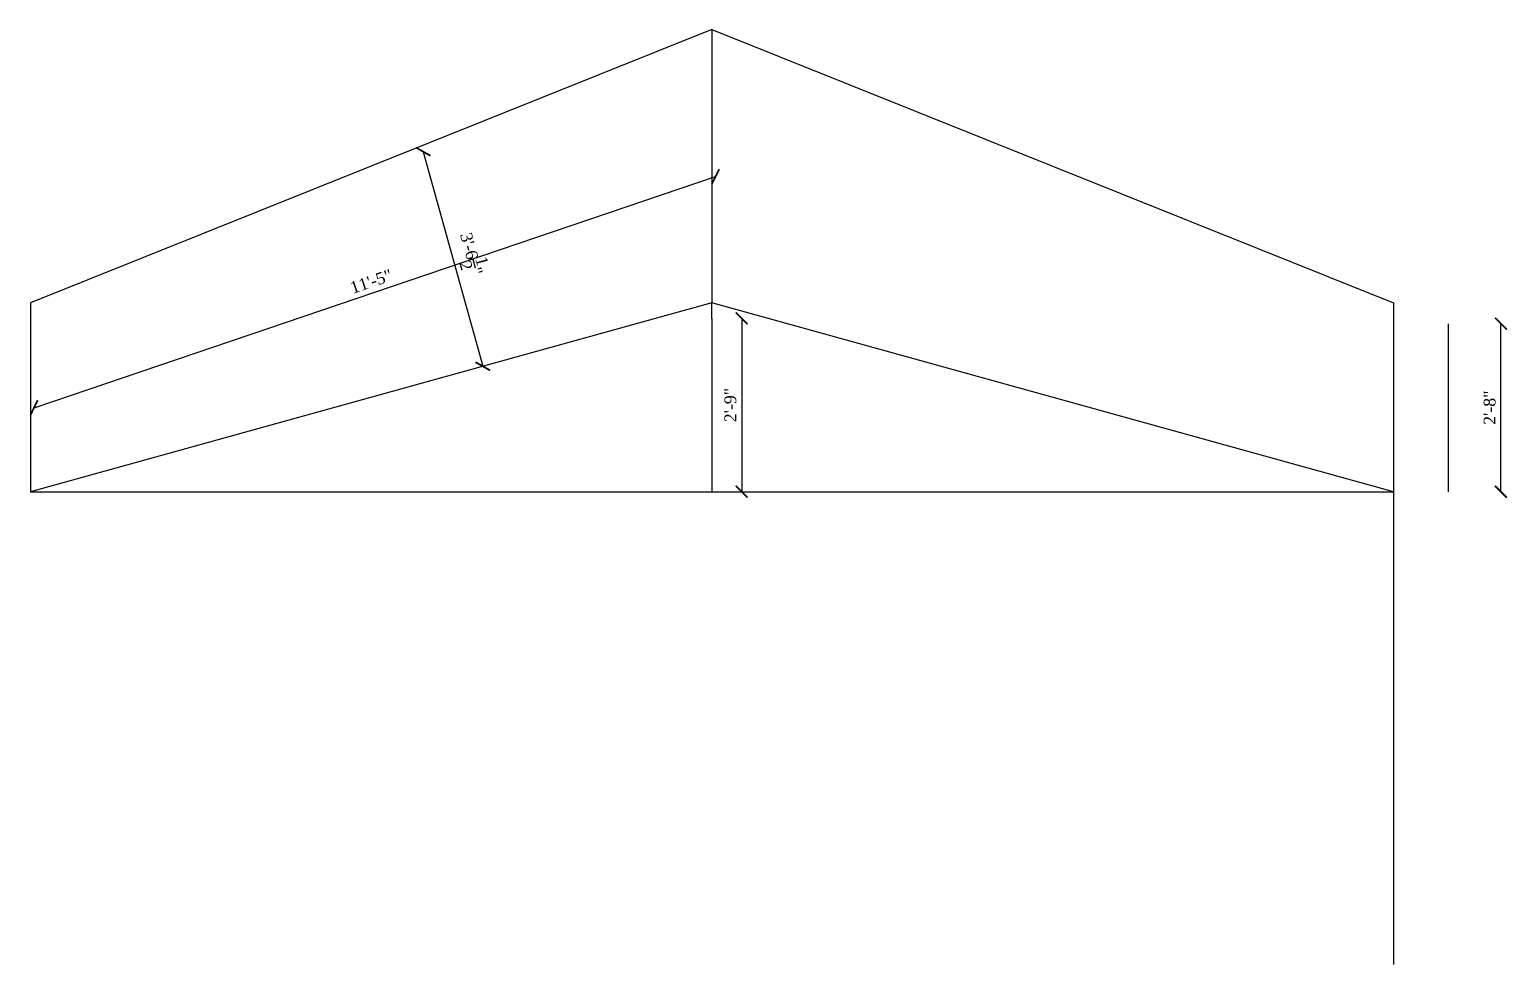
# Model space of a CAD drawing. Header units: inches. Extents: x 62191 to 65120, y -5328 to -3702.
# Drawn here: x 64833.1 to 65114.4, y -4652.1 to -4474.1 of the extents above; entities that cross this region are included whole.
import ezdxf

# ---------------------------------------------------------------- set-up
doc = ezdxf.new("R2010")
doc.units = ezdxf.units.IN
doc.header["$MEASUREMENT"] = 0
doc.layers.add('ELEVATION', color=6, linetype='Continuous', lineweight=30)
doc.styles.get("Standard").update_dxf_attribs({"font": 'times.ttf'})
doc.dimstyles.get("Standard").update_dxf_attribs({"dimtxt": 2.25, "dimasz": 2.25, "dimexe": 0.18, "dimexo": 0.0625, "dimgap": 1, "dimtad": 1, "dimdec": 1, "dimzin": 0, "dimdsep": 46, "dimlunit": 4, "dimtxsty": 'Standard', "dimblk": 'ARCHTICK', "dimcen": 0.09, "dimse1": 1, "dimse2": 1, "dimadec": 0, "dimazin": 0, "dimtfac": 1, "dimtdec": 1, "dimtofl": 0, "dimtmove": 0, "dimatfit": 3, "dimldrblk": 'ARCHTICK', "dimfxl": 1, "dimtolj": 1, "dimtzin": 0, "dimarcsym": 0})

# ---------------------------------------------------------------- blocks, each defined once
blk = doc.blocks.new('_ArchTick')
at = {"color": 0, "linetype": 'ByBlock', "const_width": 0.15}
blk.add_lwpolyline([(-0.5, -0.5), (0.5, 0.5)], dxfattribs=at)
blk = doc.blocks.new('*D732')
at = {"layer": 'Defpoints', "color": 0, "transparency": 16777216}
for p in [(65103.25, -4530.14), (65113.21, -4530.14), (65103.25, -4562.14)]:
    blk.add_point(p, dxfattribs=at)
at = {"layer": 'ELEVATION', "color": 0, "lineweight": -2, "transparency": 16777216}
blk.add_line((65113.21, -4562.14), (65113.21, -4530.14), dxfattribs=at)
at = {"layer": 'ELEVATION', "color": 0, "lineweight": -2, "transparency": 16777216, "xscale": 2.25, "yscale": 2.25, "zscale": 2.25}
for p, rotation in [((65113.21, -4530.14), 90), ((65113.21, -4562.14), 270)]:
    blk.add_blockref('_ArchTick', p, dxfattribs=dict(at, rotation=rotation))
at = {"layer": 'ELEVATION', "color": 0, "transparency": 16777216, "insert": (65111.06, -4546.14), "char_height": 2.25, "attachment_point": 5, "rotation": 90}
blk.add_mtext('\\A1;2\'-8"', dxfattribs=at)
blk = doc.blocks.new('*D733')
at = {"layer": 'Defpoints', "color": 0, "transparency": 16777216}
for p in [(64962.98, -4529.14), (64962.98, -4562.14), (64968.65, -4562.14)]:
    blk.add_point(p, dxfattribs=at)
at = {"layer": 'ELEVATION', "color": 0, "lineweight": -2, "transparency": 16777216}
blk.add_line((64968.65, -4529.14), (64968.65, -4562.14), dxfattribs=at)
at = {"layer": 'ELEVATION', "color": 0, "lineweight": -2, "transparency": 16777216, "xscale": 2.25, "yscale": 2.25, "zscale": 2.25}
for p, rotation in [((64968.65, -4529.14), 90), ((64968.65, -4562.14), 270)]:
    blk.add_blockref('_ArchTick', p, dxfattribs=dict(at, rotation=rotation))
at = {"layer": 'ELEVATION', "color": 0, "transparency": 16777216, "insert": (64966.5, -4545.64), "char_height": 2.25, "attachment_point": 5, "rotation": 90}
blk.add_mtext('\\A1;2\'-9"', dxfattribs=at)
blk = doc.blocks.new('*D734')
at = {"layer": 'Defpoints', "color": 0, "transparency": 16777216}
for p in [(64962.98, -4500.14), (64963.66, -4502.14), (64833.23, -4544.14)]:
    blk.add_point(p, dxfattribs=at)
at = {"layer": 'ELEVATION', "color": 0, "lineweight": -2, "transparency": 16777216}
blk.add_line((64833.91, -4546.14), (64963.66, -4502.14), dxfattribs=at)
at = {"layer": 'ELEVATION', "color": 0, "lineweight": -2, "transparency": 16777216, "xscale": 2.25, "yscale": 2.25, "zscale": 2.25}
for p, rotation in [((64963.66, -4502.14), 18.73250068663643), ((64833.91, -4546.14), 198.7325006866364)]:
    blk.add_blockref('_ArchTick', p, dxfattribs=dict(at, rotation=rotation))
at = {"layer": 'ELEVATION', "color": 0, "transparency": 16777216, "insert": (64898.1, -4522.11), "char_height": 2.25, "attachment_point": 5, "rotation": 18.7325}
blk.add_mtext('\\A1;11\'-5"', dxfattribs=at)
blk = doc.blocks.new('*D735')
at = {"layer": 'Defpoints', "color": 0, "transparency": 16777216}
for p in [(64898.11, -4500.14), (64919.35, -4538.25), (64909.44, -4540.99)]:
    blk.add_point(p, dxfattribs=at)
at = {"layer": 'ELEVATION', "color": 0, "lineweight": -2, "transparency": 16777216}
blk.add_line((64908.01, -4497.39), (64919.35, -4538.25), dxfattribs=at)
at = {"layer": 'ELEVATION', "color": 0, "lineweight": -2, "transparency": 16777216, "xscale": 2.25, "yscale": 2.25, "zscale": 2.25}
for p, rotation in [((64908.01, -4497.39), 105.5070281768943), ((64919.35, -4538.25), 285.5070281768943)]:
    blk.add_blockref('_ArchTick', p, dxfattribs=dict(at, rotation=rotation))
at = {"layer": 'ELEVATION', "color": 0, "transparency": 16777216, "insert": (64917.19, -4516.85), "char_height": 2.25, "attachment_point": 5, "rotation": 285.507}
blk.add_mtext('\\A1;3\'-6{\\H1x;\\S1/2;}"', dxfattribs=at)

msp = doc.modelspace()

# ---------------------------------------------------------------- linework, layer by layer
at = {"layer": 'ELEVATION'}
for p, q in [((64962.98, -4474.14), (64833.23, -4526.14)), ((64962.98, -4474.14), (65092.73, -4526.14)), ((64962.98, -4474.14), (64962.98, -4526.14)), ((64833.23, -4526.14), (64833.23, -4562.14)), ((64962.98, -4526.14), (64833.23, -4562.14)), ((64962.98, -4529.14), (64962.98, -4526.14)), ((65092.73, -4562.14), (64962.98, -4526.14)), ((65092.73, -4526.14), (65092.73, -4562.14)), ((64962.98, -4529.14), (64962.98, -4562.14)), ((65103.25, -4562.14), (65103.25, -4530.14)), ((64833.23, -4562.14), (65092.73, -4562.14)), ((65092.73, -4562.14), (65092.73, -4652.14))]:
    msp.add_line(p, q, dxfattribs=at)

# ---------------------------------------------------------------- dimensions: what is measured, and where the dimension line sits
for p1, p2, distance, picture, middle in [((64898.11, -4500.14), (64909.44, -4540.99), 10.28, '*D735', (64917.19, -4516.85)), ((64833.23, -4544.14), (64962.98, -4500.14), -2.11, '*D734', (64898.1, -4522.11))]:
    dim = msp.add_aligned_dim(p1=p1, p2=p2, distance=distance, dimstyle='Standard', dxfattribs=at)
    dim.commit()
    dim.dimension.update_dxf_attribs({"geometry": picture, "text_midpoint": middle})
for base, p1, p2, picture, middle in [((64968.65, -4562.14), (64962.98, -4529.14), (64962.98, -4562.14), '*D733', (64966.5, -4545.64)), ((65113.21, -4530.14), (65103.25, -4562.14), (65103.25, -4530.14), '*D732', (65111.06, -4546.14))]:
    dim = msp.add_linear_dim(base=base, p1=p1, p2=p2, angle=90, dimstyle='Standard', dxfattribs=at)
    dim.commit()
    dim.dimension.update_dxf_attribs({"geometry": picture, "text_midpoint": middle})

doc.saveas('drawing.dxf')
